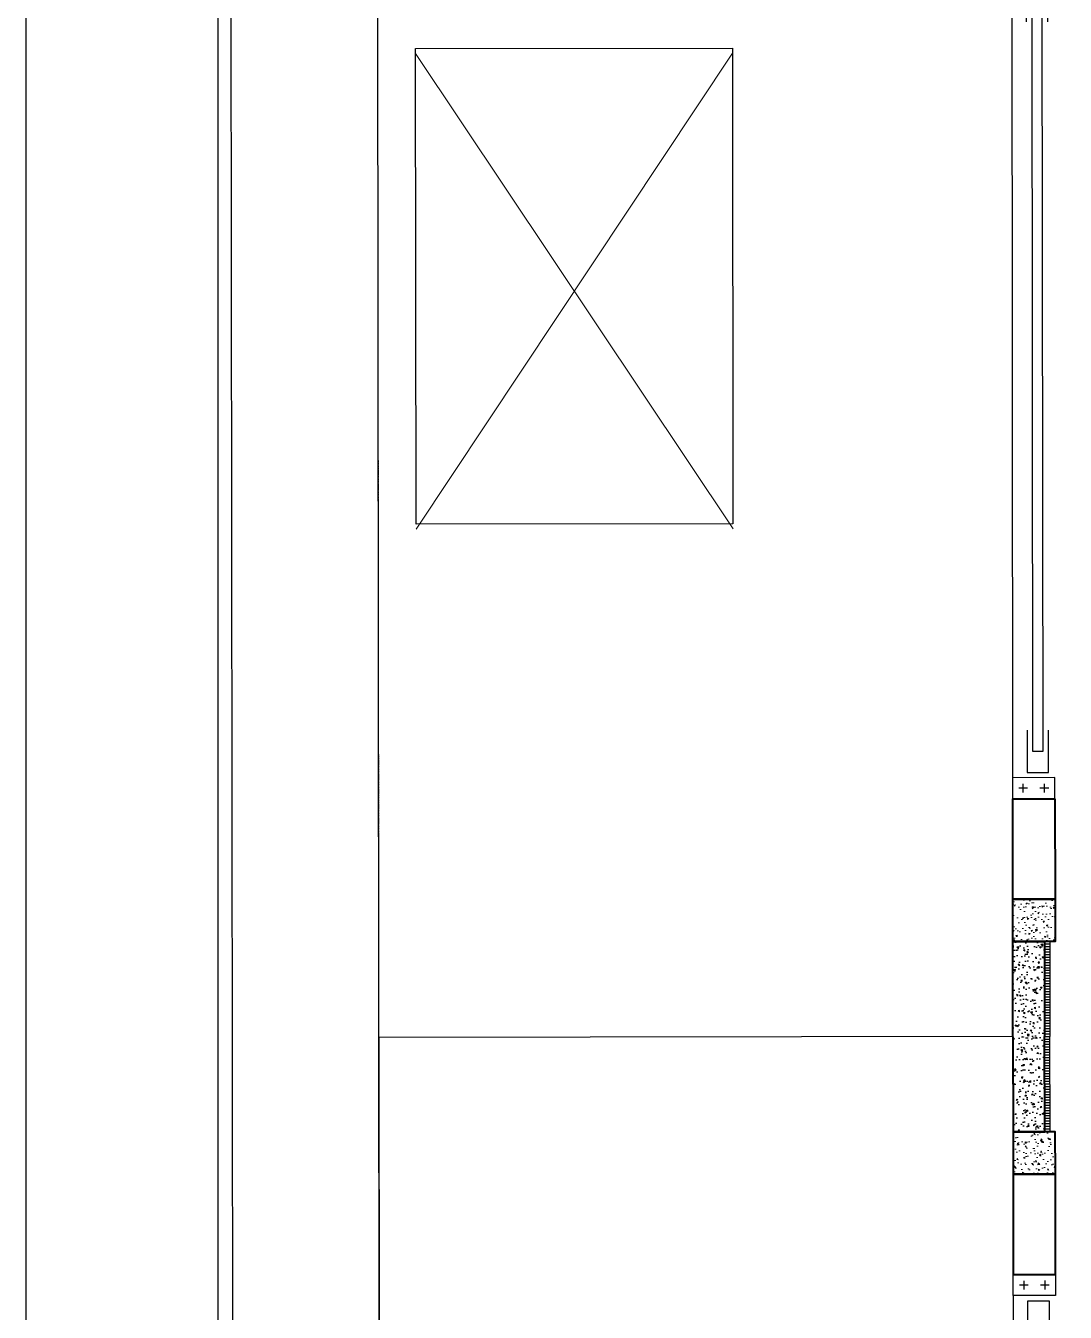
# Model space of a CAD drawing. Header units: feet. Extents: x -99009 to 3252343, y -11094690 to 9035152.
# Drawn here: x 2397815 to 2402735, y -1939134 to -1933048 of the extents above; entities that cross this region are included whole.
import ezdxf

# ---------------------------------------------------------------- set-up
doc = ezdxf.new("R2010")
doc.units = ezdxf.units.FT
doc.linetypes.add('HIDDEN', pattern=[0.375, 0.25, -0.125])
for name, color, linetype in [('1', 1, 'Continuous'), ('DOOR', 5, 'Continuous'), ('HATCH', 252, 'Continuous'), ('WALL DIMENSIONS', 40, 'Continuous')]:
    doc.layers.add(name, color=color, linetype=linetype)
for name, color, linetype, lineweight in [('ELEVATION', 2, 'Continuous', 25), ('ELEVATION 1', 254, 'Continuous', 15), ('RCC', 3, 'Continuous', 40), ('ROAD', 134, 'Continuous', 0), ('WALL', 10, 'Continuous', 40)]:
    doc.layers.add(name, color=color, linetype=linetype, lineweight=lineweight)

# ---------------------------------------------------------------- blocks, each defined once
blk = doc.blocks.new('CHANNEL')
for points in [[(-50, 100), (0, 100), (0, 0), (-200, 0), (-200, 100), (-150, 100)], [(-150, 70.7), (-150, 29.3)], [(-50, 70.7), (-50, 29.3)], [(-129.3, 50), (-170.7, 50)], [(-29.3, 50), (-70.7, 50)]]:
    blk.add_lwpolyline(points)
blk = doc.blocks.new('RS-1')
for points in [[(272528, 232713.2), (272328, 232713.2), (272328, 232613.2), (272528, 232613.2)], [(275878, 232713.2), (276078, 232713.2), (276078, 232613.2), (275878, 232613.2)]]:
    blk.add_lwpolyline(points)
blk.add_lwpolyline([(275978, 232688.2), (275978, 232638.2), (272428, 232638.2), (272428, 232688.2)], close=True)
at = {"layer": 'ELEVATION'}
blk.add_lwpolyline([(272303, 232782.6), (276103, 232782.6)], dxfattribs=at)
at = {"layer": 'ELEVATION', "xscale": -1, "rotation": 89.99999999999994}
blk.add_blockref('CHANNEL', (272303, 232582.6), dxfattribs=at)
at = {"layer": 'ELEVATION', "rotation": 270}
blk.add_blockref('CHANNEL', (276103, 232582.6), dxfattribs=at)
blk = doc.blocks.new('RCC COLUMN')
at = {"layer": 'ROAD'}
h = blk.add_hatch(dxfattribs=at)
h.set_pattern_fill('AR-CONC', color=252, scale=10)
h.set_pattern_definition([(50, (-23146.816, 205572.735), (71.726018, -6.275213), [7.5, -82.5]), (355, (-23146.82, 205572.735), (-13.875133, 75.219213), [6, -66]), (100.451444, (-23140.84, 205572.21), (57.850885, 68.944), [6.37402, -70.11421]), (46.1842, (-23146.82, 205592.735), (106.724133, -16.551928), [11.25, -123.75]), (96.635635, (-23137.92, 205591.36), (93.466195, 97.41186), [9.561034, -105.171376]), (351.184164, (-23146.82, 205592.73), (93.466195, 97.41186), [9, -99]), (21, (-23136.816, 205587.735), (59.690705, -40.261889), [7.5, -82.5]), (326, (-23136.82, 205587.735), (24.331533, 72.515005), [6, -66]), (71.451445, (-23131.84, 205584.38), (84.022238, 32.253115), [6.37402, -70.11421]), (37.5, (-23146.816, 205572.735), (1.2159855, 33.2893854), [0, -65.2, 0, -67, 0, -66.25]), (7.5, (-23146.816, 205572.735), (26.306954, 39.441171), [0, -38.2, 0, -63.7, 0, -25.25]), (327.5, (-23169.116, 205572.735), (53.3822436, -2.2554872), [0, -25, 0, -78, 0, -103.5]), (317.5, (-23179.116, 205572.735), (58.318617, 10.010498), [0, -32.5, 0, -51.8, 0, -73.5])])
h.paths.add_polyline_path([(-100, -115), (100, -115), (100, 85), (-100, 85)])
at = {"layer": 'RCC'}
blk.add_lwpolyline([(-100, -115), (100, -115), (100, 85), (-100, 85)], close=True, dxfattribs=at)
blk = doc.blocks.new('HALF PARADI')
at = {"layer": 'HATCH'}
h = blk.add_hatch(dxfattribs=at)
h.set_pattern_fill('ANSI31', color=256, scale=100, angle=315)
h.set_pattern_definition([(90, (593294.512, -61495.616), (-12.5, 8e-16), [])])
h.paths.add_polyline_path([(0, -150), (450, -150), (450, -175), (0, -175)])
at = {"layer": 'WALL DIMENSIONS'}
h = blk.add_hatch(dxfattribs=at)
h.set_pattern_fill('AR-CONC', color=252, scale=10, angle=360)
h.set_pattern_definition([(50, (546767.92, -60295.91), (71.726018, -6.2752135), [7.5, -82.5]), (355, (546767.92, -60295.91), (-13.875133, 75.219213), [6, -66]), (100.451444, (546773.9, -60296.43), (57.850885, 68.943999), [6.374019, -70.114211]), (46.1842, (546767.92, -60275.91), (106.724133, -16.551928), [11.25, -123.75]), (96.635635, (546776.82, -60277.29), (93.466195, 97.41186), [9.561034, -105.171376]), (351.184164, (546767.92, -60275.91), (93.466195, 97.41186), [9, -99]), (21, (546777.92, -60280.91), (59.690705, -40.261889), [7.5, -82.5]), (326, (546777.92, -60280.91), (24.331533, 72.5150045), [6, -66]), (71.451445, (546782.9, -60284.266), (84.022238, 32.253115), [6.374019, -70.114211]), (37.5, (546767.923, -60295.91), (1.2159855, 33.2893854), [0, -65.2, 0, -67, 0, -66.25]), (7.5, (546767.923, -60295.91), (26.3069537, 39.4411712), [0, -38.2, 0, -63.7, 0, -25.25]), (327.5, (546745.623, -60295.91), (53.3822436, -2.2554872), [0, -25, 0, -78, 0, -103.5]), (317.5, (546735.623, -60295.91), (58.318617, 10.0104982), [0, -32.5, 0, -51.8, 0, -73.5])])
h.paths.add_polyline_path([(0, 0), (450, 0), (450, -150), (0, -150)])
at = {"layer": 'ELEVATION'}
blk.add_lwpolyline([(0, -150), (450, -150), (450, -175), (0, -175)], dxfattribs=at)
at = {"layer": 'RCC'}
blk.add_lwpolyline([(0, 0), (450, 0), (450, -150), (0, -150)], dxfattribs=at)
at = {"xscale": -1, "rotation": 180}
blk.add_blockref('RCC COLUMN', (550, -115), dxfattribs=at)

msp = doc.modelspace()

# ---------------------------------------------------------------- linework, layer by layer
at = {"color": 3}
msp.add_line((2399487.07578, -1937833.64989), (2399493.57295, -1943556.18113), dxfattribs=at)
for points in [[(2398724.85619, -1877329.52607), (2583635.05305, -1877296.08291), (2583788.57818, -2012516.78183), (2398878.38132, -2012550.225)], [(2399418.96967, -1877847.67055), (2530627.71938, -1877471.10847), (2530777.44027, -2009341.13689), (2399568.69056, -2009717.69897)]]:
    msp.add_lwpolyline(points, close=True)
at = {"layer": '1'}
for points in [[(2584697.64013, -2013008.80189), (2584697.64013, -1876419.99009), (2397815.3202, -1876419.99009), (2397815.3202, -2013008.80189)], [(2583788.10415, -2012099.2659), (2583788.10415, -1877329.52607), (2398724.85619, -1877329.52607), (2398724.85619, -2012099.2659)]]:
    msp.add_lwpolyline(points, close=True, dxfattribs=at)
at = {"layer": 'ELEVATION'}
msp.add_lwpolyline([(2399662.3196, -1935405.98429), (2399659.76503, -1933155.98574), (2401159.76406, -1933154.28269), (2401162.31863, -1935404.28124)], close=True, dxfattribs=at)
msp.add_lwpolyline([(2402487.07375, -1937830.15886), (2399487.07578, -1937833.64989)], dxfattribs=at)
at = {"layer": 'ELEVATION 1', "linetype": 'HIDDEN'}
msp.add_lwpolyline([(2399479.97983, -1931583.73886), (2399494.17172, -1944083.56093), (2402494.16998, -1944080.3247)], dxfattribs=at)
at = {"layer": 'ELEVATION 1'}
for points in [[(2399659.81008, -1933179.20201), (2401162.36369, -1935427.49751)], [(2401159.80911, -1933177.49896), (2399662.36465, -1935429.20056)]]:
    msp.add_lwpolyline(points, dxfattribs=at)
at = {"layer": 'WALL'}
for points in [[(2402685.79633, -1936704.93251), (2402686.33564, -1937179.93636), (2402486.33576, -1937180.16344), (2402485.79646, -1936705.15958)], [(2402487.81192, -1938480.32415), (2402488.35103, -1938955.15813), (2402688.35091, -1938954.93106), (2402687.81179, -1938480.09708)]]:
    msp.add_lwpolyline(points, close=True, dxfattribs=at)

# ---------------------------------------------------------------- block references
at = {"layer": 'DOOR', "xscale": -1, "rotation": 90.06505171407346}
for p in [(2634954.6165, -1660238.00032), (2634961.71254, -1666487.99629)]:
    msp.add_blockref('RS-1', p, dxfattribs=at)
at = {"layer": 'RCC', "rotation": 90.06505171407352}
msp.add_blockref('HALF PARADI', (2402487.07375, -1937830.15886), dxfattribs=at)
at = {"layer": 'RCC', "xscale": -1, "rotation": 90.06505171407346}
msp.add_blockref('HALF PARADI', (2402487.07394, -1937830.32873), dxfattribs=at)

doc.saveas('drawing.dxf')
